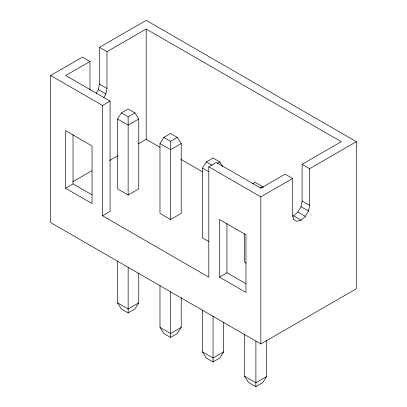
<?xml version="1.0" encoding="UTF-8"?>
<svg xmlns="http://www.w3.org/2000/svg" width="407" height="407" viewBox="0 0 407 407"><rect width="100%" height="100%" fill="white"/><g stroke="black" fill="none" stroke-linecap="round" stroke-linejoin="round"><path stroke-width="0.61" d="M117.521 261.091L117.521 302.864L121.388 308.994L128.139 312.891L128.139 267.221M96.149 93.437L98.326 89.662L99.466 84.091L99.466 47.319L146.179 20.35L356.349 141.692L356.349 288.772L260.821 343.925L50.651 222.583L50.651 75.504L82.448 57.143L89.972 61.488L89.972 90.013M103.668 97.777L105.845 94.002L106.985 88.431L106.985 51.664L146.179 29.034L341.31 141.692L302.116 164.316L302.116 201.089L300.977 206.659L297.858 212.052L293.605 215.827L292.389 216.153M293.651 219.444L296.871 221.306L301.124 220.167L305.382 216.397L308.496 210.999L309.635 205.428L309.635 168.661L356.349 141.692M117.521 119.017L121.388 112.887L128.139 108.99L134.89 112.887L138.751 119.017L138.751 188.879L128.139 195.009L117.521 188.879L117.521 119.017L128.139 125.142L138.751 119.017M159.982 143.529L163.843 137.398L170.594 133.501L177.345 137.398L181.212 143.529L181.212 213.39L170.594 219.521L159.982 213.39L159.982 143.529L170.594 149.659L181.212 143.529M208.806 241.58L202.437 237.907L202.437 168.04L206.303 161.915L213.054 158.018L219.805 161.915L222.7 166.509M138.751 273.117L138.751 302.864L134.89 308.994L128.139 312.891M181.212 297.634L181.212 327.381L177.345 333.506L170.594 337.403L163.843 333.506L159.982 327.381L159.982 285.607M223.667 322.146L223.667 351.892L219.805 358.023L213.054 361.92L206.303 358.023L202.437 351.892L202.437 310.119M266.504 340.547L266.504 376.623L262.642 382.753L255.891 386.65L248.382 382.315L244.521 376.185L244.521 334.412M89.972 61.488L65.69 75.504L110.078 101.129L110.078 211.442L102.559 215.781L102.559 105.474L50.651 75.504M102.559 105.474L110.078 101.129M121.388 112.887L128.139 116.784L134.89 112.887M72.807 181.705L91.972 170.64M109.493 160.526L117.709 155.784M138.517 143.768L146.179 139.347L159.92 147.278M65.517 188.253L92.053 203.571L92.053 145.965L65.517 130.647L65.517 188.253L73.036 183.908L91.992 194.851M163.843 137.398L170.594 141.3L177.345 137.398M102.559 215.781L208.806 277.126L208.806 166.814L216.326 162.474L260.821 188.161L285.098 174.145L292.618 178.485L292.618 215.257L293.757 219.51M217.206 163.411L219.805 161.915M252.538 183.811L255.133 182.311L262.642 186.645L263.283 187.668M260.042 188.146L262.642 186.645M208.806 166.814L260.821 196.846L292.618 178.485M138.751 302.864L128.139 308.994L117.521 302.864M219.424 277.111L245.96 292.43L245.96 234.824L219.424 219.505L219.424 277.111L226.943 272.766L245.899 283.71M181.212 327.381L170.594 333.506L159.982 327.381M223.667 351.892L213.054 358.023L202.437 351.892M266.504 376.623L255.891 382.753L244.521 376.185M99.466 47.319L106.985 51.664M302.116 164.316L309.635 168.661M99.466 84.091L106.985 88.431M302.116 201.089L309.635 205.428M98.326 89.662L105.845 94.002M300.977 206.659L308.496 210.999M297.858 212.052L305.382 216.397M206.303 161.915L212.016 165.211M293.605 215.827L301.124 220.167M202.437 168.04L208.806 171.718M180.81 159.335L202.248 171.713M246.143 263.136L244.521 262.2L244.521 233.618M260.821 196.846L260.821 343.925M255.891 340.98L255.891 386.65M226.943 223.392L226.943 272.766M213.054 316.249L213.054 361.92M170.594 141.3L170.594 219.521M170.594 291.733L170.594 337.403M146.179 29.034L146.179 139.347M128.139 116.784L128.139 195.009M73.036 134.534L73.036 183.908"/></g></svg>
